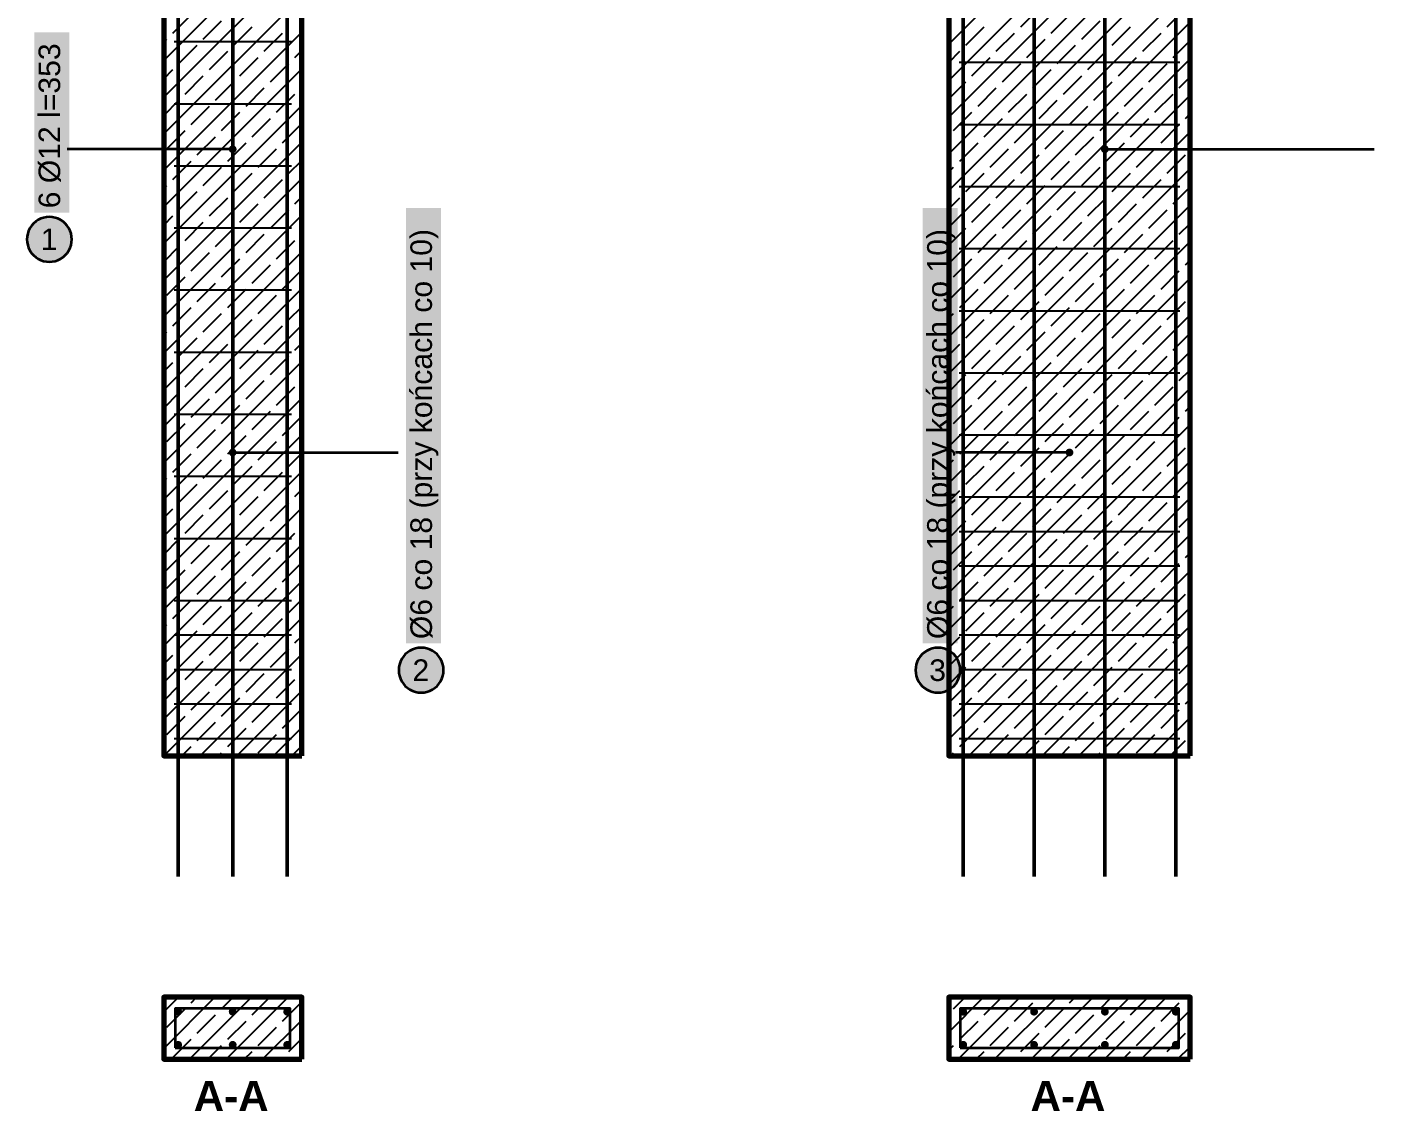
# Model space of a CAD drawing. Header units: metres. Extents: x -0.4 to 15.9, y -1 to 3.9.
# Drawn here: x -0.396 to 3.508, y -1.03 to 2.112 of the extents above; entities that cross this region are included whole.
import ezdxf

# ---------------------------------------------------------------- set-up
doc = ezdxf.new("R2010")
doc.units = ezdxf.units.M
for name, color, linetype, lineweight in [('A-KRESKOWANIE', 8, 'Continuous', 18), ('A-MASKA', 7, 'Continuous', 18), ('A-OPISY', 2, 'Continuous', 25), ('K-KONSTR', 7, 'Continuous', 50), ('K-ZBROJENIE', 1, 'Continuous', 100), ('K-ZBROJENIE-OPIS', 2, 'Continuous', 25)]:
    doc.layers.add(name, color=color, linetype=linetype, lineweight=lineweight)
doc.styles.add('PL_ARIAL', font='arial.ttf')
doc.styles.add('PL_ARIAL_B', font='arialbd.ttf')

msp = doc.modelspace()

# ---------------------------------------------------------------- hatches: boundary and pattern name
at = {"layer": 'A-MASKA', "true_color": 0xffffff}
for points in [[(-0.2737, 1.5742), (-0.2737, 2.0968), (-0.375, 2.0968), (-0.375, 1.5742)], [(0.8038, 0.3255), (0.8038, 1.5875), (0.7025, 1.5875), (0.7025, 0.3255)], [(2.3013, 0.3255), (2.3013, 1.5875), (2.2, 1.5875), (2.2, 0.3255)]]:
    msp.add_hatch(color=7, dxfattribs=at).paths.add_polyline_path(points)
at = {"layer": 'K-ZBROJENIE', "true_color": 0x000000}
for points in [[(0.0532, -0.742), (0.0532, -0.7431), (0.053, -0.7442), (0.0528, -0.7453), (0.0524, -0.7463), (0.0519, -0.7473), (0.0514, -0.7483), (0.0507, -0.7491), (0.05, -0.75), (0.0491, -0.7507), (0.0483, -0.7514), (0.0473, -0.7519), (0.0463, -0.7524), (0.0453, -0.7528), (0.0442, -0.753), (0.0431, -0.7532), (0.042, -0.7532), (0.0409, -0.7532), (0.0398, -0.753), (0.0387, -0.7528), (0.0377, -0.7524), (0.0367, -0.7519), (0.0357, -0.7514), (0.0349, -0.7507), (0.034, -0.75), (0.0333, -0.7491), (0.0326, -0.7483), (0.0321, -0.7473), (0.0316, -0.7463), (0.0312, -0.7453), (0.031, -0.7442), (0.0308, -0.7431), (0.0307, -0.742), (0.0308, -0.7409), (0.031, -0.7398), (0.0312, -0.7387), (0.0316, -0.7377), (0.0321, -0.7367), (0.0326, -0.7357), (0.0333, -0.7349), (0.034, -0.734), (0.0349, -0.7333), (0.0357, -0.7326), (0.0367, -0.7321), (0.0377, -0.7316), (0.0387, -0.7312), (0.0398, -0.731), (0.0409, -0.7308), (0.042, -0.7308), (0.0431, -0.7308), (0.0442, -0.731), (0.0453, -0.7312), (0.0463, -0.7316), (0.0473, -0.7321), (0.0483, -0.7326), (0.0491, -0.7333), (0.05, -0.734), (0.0507, -0.7349), (0.0514, -0.7357), (0.0519, -0.7367), (0.0524, -0.7377), (0.0528, -0.7387), (0.053, -0.7398), (0.0532, -0.7409)], [(0.2113, -0.742), (0.2112, -0.7431), (0.211, -0.7442), (0.2108, -0.7453), (0.2104, -0.7463), (0.2099, -0.7473), (0.2094, -0.7483), (0.2087, -0.7491), (0.208, -0.75), (0.2071, -0.7507), (0.2063, -0.7514), (0.2053, -0.7519), (0.2043, -0.7524), (0.2033, -0.7528), (0.2022, -0.753), (0.2011, -0.7532), (0.2, -0.7532), (0.1989, -0.7532), (0.1978, -0.753), (0.1967, -0.7528), (0.1957, -0.7524), (0.1947, -0.7519), (0.1937, -0.7514), (0.1929, -0.7507), (0.192, -0.75), (0.1913, -0.7491), (0.1906, -0.7483), (0.1901, -0.7473), (0.1896, -0.7463), (0.1892, -0.7453), (0.189, -0.7442), (0.1888, -0.7431), (0.1888, -0.742), (0.1888, -0.7409), (0.189, -0.7398), (0.1892, -0.7387), (0.1896, -0.7377), (0.1901, -0.7367), (0.1906, -0.7357), (0.1913, -0.7349), (0.192, -0.734), (0.1929, -0.7333), (0.1937, -0.7326), (0.1947, -0.7321), (0.1957, -0.7316), (0.1967, -0.7312), (0.1978, -0.731), (0.1989, -0.7308), (0.2, -0.7308), (0.2011, -0.7308), (0.2022, -0.731), (0.2033, -0.7312), (0.2043, -0.7316), (0.2053, -0.7321), (0.2063, -0.7326), (0.2071, -0.7333), (0.208, -0.734), (0.2087, -0.7349), (0.2094, -0.7357), (0.2099, -0.7367), (0.2104, -0.7377), (0.2108, -0.7387), (0.211, -0.7398), (0.2112, -0.7409)], [(0.3692, -0.742), (0.3692, -0.7431), (0.369, -0.7442), (0.3688, -0.7453), (0.3684, -0.7463), (0.3679, -0.7473), (0.3674, -0.7483), (0.3667, -0.7491), (0.366, -0.75), (0.3651, -0.7507), (0.3643, -0.7514), (0.3633, -0.7519), (0.3623, -0.7524), (0.3613, -0.7528), (0.3602, -0.753), (0.3591, -0.7532), (0.358, -0.7532), (0.3569, -0.7532), (0.3558, -0.753), (0.3547, -0.7528), (0.3537, -0.7524), (0.3527, -0.7519), (0.3517, -0.7514), (0.3509, -0.7507), (0.35, -0.75), (0.3493, -0.7491), (0.3486, -0.7483), (0.3481, -0.7473), (0.3476, -0.7463), (0.3472, -0.7453), (0.347, -0.7442), (0.3468, -0.7431), (0.3468, -0.742), (0.3468, -0.7409), (0.347, -0.7398), (0.3472, -0.7387), (0.3476, -0.7377), (0.3481, -0.7367), (0.3486, -0.7357), (0.3493, -0.7349), (0.35, -0.734), (0.3509, -0.7333), (0.3517, -0.7326), (0.3527, -0.7321), (0.3537, -0.7316), (0.3547, -0.7312), (0.3558, -0.731), (0.3569, -0.7308), (0.358, -0.7308), (0.3591, -0.7308), (0.3602, -0.731), (0.3613, -0.7312), (0.3623, -0.7316), (0.3633, -0.7321), (0.3643, -0.7326), (0.3651, -0.7333), (0.366, -0.734), (0.3667, -0.7349), (0.3674, -0.7357), (0.3679, -0.7367), (0.3684, -0.7377), (0.3688, -0.7387), (0.369, -0.7398), (0.3692, -0.7409)], [(2.3282, -0.742), (2.3282, -0.7431), (2.328, -0.7442), (2.3278, -0.7453), (2.3274, -0.7463), (2.3269, -0.7473), (2.3264, -0.7483), (2.3257, -0.7491), (2.325, -0.75), (2.3241, -0.7507), (2.3233, -0.7514), (2.3223, -0.7519), (2.3213, -0.7524), (2.3203, -0.7528), (2.3192, -0.753), (2.3181, -0.7532), (2.317, -0.7532), (2.3159, -0.7532), (2.3148, -0.753), (2.3137, -0.7528), (2.3127, -0.7524), (2.3117, -0.7519), (2.3107, -0.7514), (2.3099, -0.7507), (2.309, -0.75), (2.3083, -0.7491), (2.3076, -0.7483), (2.3071, -0.7473), (2.3066, -0.7463), (2.3062, -0.7453), (2.306, -0.7442), (2.3058, -0.7431), (2.3057, -0.742), (2.3058, -0.7409), (2.306, -0.7398), (2.3062, -0.7387), (2.3066, -0.7377), (2.3071, -0.7367), (2.3076, -0.7357), (2.3083, -0.7349), (2.309, -0.734), (2.3099, -0.7333), (2.3107, -0.7326), (2.3117, -0.7321), (2.3127, -0.7316), (2.3137, -0.7312), (2.3148, -0.731), (2.3159, -0.7308), (2.317, -0.7308), (2.3181, -0.7308), (2.3192, -0.731), (2.3203, -0.7312), (2.3213, -0.7316), (2.3223, -0.7321), (2.3233, -0.7326), (2.3241, -0.7333), (2.325, -0.734), (2.3257, -0.7349), (2.3264, -0.7357), (2.3269, -0.7367), (2.3274, -0.7377), (2.3278, -0.7387), (2.328, -0.7398), (2.3282, -0.7409)], [(2.5336, -0.742), (2.5335, -0.7431), (2.5334, -0.7442), (2.5331, -0.7453), (2.5327, -0.7463), (2.5323, -0.7473), (2.5317, -0.7483), (2.531, -0.7491), (2.5303, -0.75), (2.5295, -0.7507), (2.5286, -0.7514), (2.5276, -0.7519), (2.5266, -0.7524), (2.5256, -0.7528), (2.5245, -0.753), (2.5234, -0.7532), (2.5223, -0.7532), (2.5212, -0.7532), (2.5201, -0.753), (2.5191, -0.7528), (2.518, -0.7524), (2.517, -0.7519), (2.5161, -0.7514), (2.5152, -0.7507), (2.5144, -0.75), (2.5136, -0.7491), (2.513, -0.7483), (2.5124, -0.7473), (2.5119, -0.7463), (2.5116, -0.7453), (2.5113, -0.7442), (2.5111, -0.7431), (2.5111, -0.742), (2.5111, -0.7409), (2.5113, -0.7398), (2.5116, -0.7387), (2.5119, -0.7377), (2.5124, -0.7367), (2.513, -0.7357), (2.5136, -0.7349), (2.5144, -0.734), (2.5152, -0.7333), (2.5161, -0.7326), (2.517, -0.7321), (2.518, -0.7316), (2.5191, -0.7312), (2.5201, -0.731), (2.5212, -0.7308), (2.5223, -0.7308), (2.5234, -0.7308), (2.5245, -0.731), (2.5256, -0.7312), (2.5266, -0.7316), (2.5276, -0.7321), (2.5286, -0.7326), (2.5295, -0.7333), (2.5303, -0.734), (2.531, -0.7349), (2.5317, -0.7357), (2.5323, -0.7367), (2.5327, -0.7377), (2.5331, -0.7387), (2.5334, -0.7398), (2.5335, -0.7409)], [(2.7389, -0.742), (2.7389, -0.7431), (2.7387, -0.7442), (2.7384, -0.7453), (2.7381, -0.7463), (2.7376, -0.7473), (2.737, -0.7483), (2.7364, -0.7491), (2.7356, -0.75), (2.7348, -0.7507), (2.7339, -0.7514), (2.733, -0.7519), (2.732, -0.7524), (2.7309, -0.7528), (2.7299, -0.753), (2.7288, -0.7532), (2.7277, -0.7532), (2.7266, -0.7532), (2.7255, -0.753), (2.7244, -0.7528), (2.7234, -0.7524), (2.7224, -0.7519), (2.7214, -0.7514), (2.7205, -0.7507), (2.7197, -0.75), (2.719, -0.7491), (2.7183, -0.7483), (2.7177, -0.7473), (2.7173, -0.7463), (2.7169, -0.7453), (2.7166, -0.7442), (2.7165, -0.7431), (2.7164, -0.742), (2.7165, -0.7409), (2.7166, -0.7398), (2.7169, -0.7387), (2.7173, -0.7377), (2.7177, -0.7367), (2.7183, -0.7357), (2.719, -0.7349), (2.7197, -0.734), (2.7205, -0.7333), (2.7214, -0.7326), (2.7224, -0.7321), (2.7234, -0.7316), (2.7244, -0.7312), (2.7255, -0.731), (2.7266, -0.7308), (2.7277, -0.7308), (2.7288, -0.7308), (2.7299, -0.731), (2.7309, -0.7312), (2.732, -0.7316), (2.733, -0.7321), (2.7339, -0.7326), (2.7348, -0.7333), (2.7356, -0.734), (2.7364, -0.7349), (2.737, -0.7357), (2.7376, -0.7367), (2.7381, -0.7377), (2.7384, -0.7387), (2.7387, -0.7398), (2.7389, -0.7409)], [(2.9442, -0.742), (2.9442, -0.7431), (2.944, -0.7442), (2.9438, -0.7453), (2.9434, -0.7463), (2.9429, -0.7473), (2.9424, -0.7483), (2.9417, -0.7491), (2.941, -0.75), (2.9401, -0.7507), (2.9393, -0.7514), (2.9383, -0.7519), (2.9373, -0.7524), (2.9363, -0.7528), (2.9352, -0.753), (2.9341, -0.7532), (2.933, -0.7532), (2.9319, -0.7532), (2.9308, -0.753), (2.9297, -0.7528), (2.9287, -0.7524), (2.9277, -0.7519), (2.9267, -0.7514), (2.9259, -0.7507), (2.925, -0.75), (2.9243, -0.7491), (2.9236, -0.7483), (2.9231, -0.7473), (2.9226, -0.7463), (2.9222, -0.7453), (2.922, -0.7442), (2.9218, -0.7431), (2.9217, -0.742), (2.9218, -0.7409), (2.922, -0.7398), (2.9222, -0.7387), (2.9226, -0.7377), (2.9231, -0.7367), (2.9236, -0.7357), (2.9243, -0.7349), (2.925, -0.734), (2.9259, -0.7333), (2.9267, -0.7326), (2.9277, -0.7321), (2.9287, -0.7316), (2.9297, -0.7312), (2.9308, -0.731), (2.9319, -0.7308), (2.933, -0.7308), (2.9341, -0.7308), (2.9352, -0.731), (2.9363, -0.7312), (2.9373, -0.7316), (2.9383, -0.7321), (2.9393, -0.7326), (2.9401, -0.7333), (2.941, -0.734), (2.9417, -0.7349), (2.9424, -0.7357), (2.9429, -0.7367), (2.9434, -0.7377), (2.9438, -0.7387), (2.944, -0.7398), (2.9442, -0.7409)], [(0.0532, -0.838), (0.0532, -0.8391), (0.053, -0.8402), (0.0528, -0.8413), (0.0524, -0.8423), (0.0519, -0.8433), (0.0514, -0.8443), (0.0507, -0.8451), (0.05, -0.846), (0.0491, -0.8467), (0.0483, -0.8474), (0.0473, -0.8479), (0.0463, -0.8484), (0.0453, -0.8488), (0.0442, -0.849), (0.0431, -0.8492), (0.042, -0.8492), (0.0409, -0.8492), (0.0398, -0.849), (0.0387, -0.8488), (0.0377, -0.8484), (0.0367, -0.8479), (0.0357, -0.8474), (0.0349, -0.8467), (0.034, -0.846), (0.0333, -0.8451), (0.0326, -0.8443), (0.0321, -0.8433), (0.0316, -0.8423), (0.0312, -0.8413), (0.031, -0.8402), (0.0308, -0.8391), (0.0307, -0.838), (0.0308, -0.8369), (0.031, -0.8358), (0.0312, -0.8347), (0.0316, -0.8337), (0.0321, -0.8327), (0.0326, -0.8317), (0.0333, -0.8309), (0.034, -0.83), (0.0349, -0.8293), (0.0357, -0.8286), (0.0367, -0.8281), (0.0377, -0.8276), (0.0387, -0.8272), (0.0398, -0.827), (0.0409, -0.8268), (0.042, -0.8267), (0.0431, -0.8268), (0.0442, -0.827), (0.0453, -0.8272), (0.0463, -0.8276), (0.0473, -0.8281), (0.0483, -0.8286), (0.0491, -0.8293), (0.05, -0.83), (0.0507, -0.8309), (0.0514, -0.8317), (0.0519, -0.8327), (0.0524, -0.8337), (0.0528, -0.8347), (0.053, -0.8358), (0.0532, -0.8369)], [(0.2113, -0.838), (0.2112, -0.8391), (0.211, -0.8402), (0.2108, -0.8413), (0.2104, -0.8423), (0.2099, -0.8433), (0.2094, -0.8443), (0.2087, -0.8451), (0.208, -0.846), (0.2071, -0.8467), (0.2063, -0.8474), (0.2053, -0.8479), (0.2043, -0.8484), (0.2033, -0.8488), (0.2022, -0.849), (0.2011, -0.8492), (0.2, -0.8492), (0.1989, -0.8492), (0.1978, -0.849), (0.1967, -0.8488), (0.1957, -0.8484), (0.1947, -0.8479), (0.1937, -0.8474), (0.1929, -0.8467), (0.192, -0.846), (0.1913, -0.8451), (0.1906, -0.8443), (0.1901, -0.8433), (0.1896, -0.8423), (0.1892, -0.8413), (0.189, -0.8402), (0.1888, -0.8391), (0.1888, -0.838), (0.1888, -0.8369), (0.189, -0.8358), (0.1892, -0.8347), (0.1896, -0.8337), (0.1901, -0.8327), (0.1906, -0.8317), (0.1913, -0.8309), (0.192, -0.83), (0.1929, -0.8293), (0.1937, -0.8286), (0.1947, -0.8281), (0.1957, -0.8276), (0.1967, -0.8272), (0.1978, -0.827), (0.1989, -0.8268), (0.2, -0.8267), (0.2011, -0.8268), (0.2022, -0.827), (0.2033, -0.8272), (0.2043, -0.8276), (0.2053, -0.8281), (0.2063, -0.8286), (0.2071, -0.8293), (0.208, -0.83), (0.2087, -0.8309), (0.2094, -0.8317), (0.2099, -0.8327), (0.2104, -0.8337), (0.2108, -0.8347), (0.211, -0.8358), (0.2112, -0.8369)], [(0.3692, -0.838), (0.3692, -0.8391), (0.369, -0.8402), (0.3688, -0.8413), (0.3684, -0.8423), (0.3679, -0.8433), (0.3674, -0.8443), (0.3667, -0.8451), (0.366, -0.846), (0.3651, -0.8467), (0.3643, -0.8474), (0.3633, -0.8479), (0.3623, -0.8484), (0.3613, -0.8488), (0.3602, -0.849), (0.3591, -0.8492), (0.358, -0.8492), (0.3569, -0.8492), (0.3558, -0.849), (0.3547, -0.8488), (0.3537, -0.8484), (0.3527, -0.8479), (0.3517, -0.8474), (0.3509, -0.8467), (0.35, -0.846), (0.3493, -0.8451), (0.3486, -0.8443), (0.3481, -0.8433), (0.3476, -0.8423), (0.3472, -0.8413), (0.347, -0.8402), (0.3468, -0.8391), (0.3468, -0.838), (0.3468, -0.8369), (0.347, -0.8358), (0.3472, -0.8347), (0.3476, -0.8337), (0.3481, -0.8327), (0.3486, -0.8317), (0.3493, -0.8309), (0.35, -0.83), (0.3509, -0.8293), (0.3517, -0.8286), (0.3527, -0.8281), (0.3537, -0.8276), (0.3547, -0.8272), (0.3558, -0.827), (0.3569, -0.8268), (0.358, -0.8267), (0.3591, -0.8268), (0.3602, -0.827), (0.3613, -0.8272), (0.3623, -0.8276), (0.3633, -0.8281), (0.3643, -0.8286), (0.3651, -0.8293), (0.366, -0.83), (0.3667, -0.8309), (0.3674, -0.8317), (0.3679, -0.8327), (0.3684, -0.8337), (0.3688, -0.8347), (0.369, -0.8358), (0.3692, -0.8369)], [(2.3282, -0.838), (2.3282, -0.8391), (2.328, -0.8402), (2.3278, -0.8413), (2.3274, -0.8423), (2.3269, -0.8433), (2.3264, -0.8443), (2.3257, -0.8451), (2.325, -0.846), (2.3241, -0.8467), (2.3233, -0.8474), (2.3223, -0.8479), (2.3213, -0.8484), (2.3203, -0.8488), (2.3192, -0.849), (2.3181, -0.8492), (2.317, -0.8492), (2.3159, -0.8492), (2.3148, -0.849), (2.3137, -0.8488), (2.3127, -0.8484), (2.3117, -0.8479), (2.3107, -0.8474), (2.3099, -0.8467), (2.309, -0.846), (2.3083, -0.8451), (2.3076, -0.8443), (2.3071, -0.8433), (2.3066, -0.8423), (2.3062, -0.8413), (2.306, -0.8402), (2.3058, -0.8391), (2.3057, -0.838), (2.3058, -0.8369), (2.306, -0.8358), (2.3062, -0.8347), (2.3066, -0.8337), (2.3071, -0.8327), (2.3076, -0.8317), (2.3083, -0.8309), (2.309, -0.83), (2.3099, -0.8293), (2.3107, -0.8286), (2.3117, -0.8281), (2.3127, -0.8276), (2.3137, -0.8272), (2.3148, -0.827), (2.3159, -0.8268), (2.317, -0.8267), (2.3181, -0.8268), (2.3192, -0.827), (2.3203, -0.8272), (2.3213, -0.8276), (2.3223, -0.8281), (2.3233, -0.8286), (2.3241, -0.8293), (2.325, -0.83), (2.3257, -0.8309), (2.3264, -0.8317), (2.3269, -0.8327), (2.3274, -0.8337), (2.3278, -0.8347), (2.328, -0.8358), (2.3282, -0.8369)], [(2.5336, -0.838), (2.5335, -0.8391), (2.5334, -0.8402), (2.5331, -0.8413), (2.5327, -0.8423), (2.5323, -0.8433), (2.5317, -0.8443), (2.531, -0.8451), (2.5303, -0.846), (2.5295, -0.8467), (2.5286, -0.8474), (2.5276, -0.8479), (2.5266, -0.8484), (2.5256, -0.8488), (2.5245, -0.849), (2.5234, -0.8492), (2.5223, -0.8492), (2.5212, -0.8492), (2.5201, -0.849), (2.5191, -0.8488), (2.518, -0.8484), (2.517, -0.8479), (2.5161, -0.8474), (2.5152, -0.8467), (2.5144, -0.846), (2.5136, -0.8451), (2.513, -0.8443), (2.5124, -0.8433), (2.5119, -0.8423), (2.5116, -0.8413), (2.5113, -0.8402), (2.5111, -0.8391), (2.5111, -0.838), (2.5111, -0.8369), (2.5113, -0.8358), (2.5116, -0.8347), (2.5119, -0.8337), (2.5124, -0.8327), (2.513, -0.8317), (2.5136, -0.8309), (2.5144, -0.83), (2.5152, -0.8293), (2.5161, -0.8286), (2.517, -0.8281), (2.518, -0.8276), (2.5191, -0.8272), (2.5201, -0.827), (2.5212, -0.8268), (2.5223, -0.8267), (2.5234, -0.8268), (2.5245, -0.827), (2.5256, -0.8272), (2.5266, -0.8276), (2.5276, -0.8281), (2.5286, -0.8286), (2.5295, -0.8293), (2.5303, -0.83), (2.531, -0.8309), (2.5317, -0.8317), (2.5323, -0.8327), (2.5327, -0.8337), (2.5331, -0.8347), (2.5334, -0.8358), (2.5335, -0.8369)], [(2.7389, -0.838), (2.7389, -0.8391), (2.7387, -0.8402), (2.7384, -0.8413), (2.7381, -0.8423), (2.7376, -0.8433), (2.737, -0.8443), (2.7364, -0.8451), (2.7356, -0.846), (2.7348, -0.8467), (2.7339, -0.8474), (2.733, -0.8479), (2.732, -0.8484), (2.7309, -0.8488), (2.7299, -0.849), (2.7288, -0.8492), (2.7277, -0.8492), (2.7266, -0.8492), (2.7255, -0.849), (2.7244, -0.8488), (2.7234, -0.8484), (2.7224, -0.8479), (2.7214, -0.8474), (2.7205, -0.8467), (2.7197, -0.846), (2.719, -0.8451), (2.7183, -0.8443), (2.7177, -0.8433), (2.7173, -0.8423), (2.7169, -0.8413), (2.7166, -0.8402), (2.7165, -0.8391), (2.7164, -0.838), (2.7165, -0.8369), (2.7166, -0.8358), (2.7169, -0.8347), (2.7173, -0.8337), (2.7177, -0.8327), (2.7183, -0.8317), (2.719, -0.8309), (2.7197, -0.83), (2.7205, -0.8293), (2.7214, -0.8286), (2.7224, -0.8281), (2.7234, -0.8276), (2.7244, -0.8272), (2.7255, -0.827), (2.7266, -0.8268), (2.7277, -0.8267), (2.7288, -0.8268), (2.7299, -0.827), (2.7309, -0.8272), (2.732, -0.8276), (2.733, -0.8281), (2.7339, -0.8286), (2.7348, -0.8293), (2.7356, -0.83), (2.7364, -0.8309), (2.737, -0.8317), (2.7376, -0.8327), (2.7381, -0.8337), (2.7384, -0.8347), (2.7387, -0.8358), (2.7389, -0.8369)], [(2.9442, -0.838), (2.9442, -0.8391), (2.944, -0.8402), (2.9438, -0.8413), (2.9434, -0.8423), (2.9429, -0.8433), (2.9424, -0.8443), (2.9417, -0.8451), (2.941, -0.846), (2.9401, -0.8467), (2.9393, -0.8474), (2.9383, -0.8479), (2.9373, -0.8484), (2.9363, -0.8488), (2.9352, -0.849), (2.9341, -0.8492), (2.933, -0.8492), (2.9319, -0.8492), (2.9308, -0.849), (2.9297, -0.8488), (2.9287, -0.8484), (2.9277, -0.8479), (2.9267, -0.8474), (2.9259, -0.8467), (2.925, -0.846), (2.9243, -0.8451), (2.9236, -0.8443), (2.9231, -0.8433), (2.9226, -0.8423), (2.9222, -0.8413), (2.922, -0.8402), (2.9218, -0.8391), (2.9217, -0.838), (2.9218, -0.8369), (2.922, -0.8358), (2.9222, -0.8347), (2.9226, -0.8337), (2.9231, -0.8327), (2.9236, -0.8317), (2.9243, -0.8309), (2.925, -0.83), (2.9259, -0.8293), (2.9267, -0.8286), (2.9277, -0.8281), (2.9287, -0.8276), (2.9297, -0.8272), (2.9308, -0.827), (2.9319, -0.8268), (2.933, -0.8267), (2.9341, -0.8268), (2.9352, -0.827), (2.9363, -0.8272), (2.9373, -0.8276), (2.9383, -0.8281), (2.9393, -0.8286), (2.9401, -0.8293), (2.941, -0.83), (2.9417, -0.8309), (2.9424, -0.8317), (2.9429, -0.8327), (2.9434, -0.8337), (2.9438, -0.8347), (2.944, -0.8358), (2.9442, -0.8369)]]:
    msp.add_hatch(color=7, dxfattribs=at).paths.add_polyline_path(points)
at = {"layer": 'K-ZBROJENIE-OPIS', "true_color": 0x000000}
for points in [[(0.2113, 1.758), (0.2109, 1.7609), (0.2097, 1.7636), (0.208, 1.766), (0.2056, 1.7677), (0.2029, 1.7689), (0.2, 1.7692), (0.1971, 1.7689), (0.1944, 1.7677), (0.192, 1.766), (0.1903, 1.7636), (0.1891, 1.7609), (0.1888, 1.758), (0.1891, 1.7551), (0.1903, 1.7524), (0.192, 1.75), (0.1944, 1.7483), (0.1971, 1.7471), (0.2, 1.7468), (0.2029, 1.7471), (0.2056, 1.7483), (0.208, 1.75), (0.2097, 1.7524), (0.2109, 1.7551)], [(2.7389, 1.758), (2.7385, 1.7609), (2.7374, 1.7636), (2.7356, 1.766), (2.7333, 1.7677), (2.7306, 1.7689), (2.7277, 1.7692), (2.7248, 1.7689), (2.722, 1.7677), (2.7197, 1.766), (2.7179, 1.7636), (2.7168, 1.7609), (2.7164, 1.758), (2.7168, 1.7551), (2.7179, 1.7524), (2.7197, 1.75), (2.722, 1.7483), (2.7248, 1.7471), (2.7277, 1.7468), (2.7306, 1.7471), (2.7333, 1.7483), (2.7356, 1.75), (2.7374, 1.7524), (2.7385, 1.7551)], [(0.2113, 0.879), (0.2109, 0.8819), (0.2097, 0.8846), (0.208, 0.887), (0.2056, 0.8887), (0.2029, 0.8899), (0.2, 0.8902), (0.1971, 0.8899), (0.1944, 0.8887), (0.192, 0.887), (0.1903, 0.8846), (0.1891, 0.8819), (0.1888, 0.879), (0.1891, 0.8761), (0.1903, 0.8734), (0.192, 0.871), (0.1944, 0.8693), (0.1971, 0.8681), (0.2, 0.8678), (0.2029, 0.8681), (0.2056, 0.8693), (0.208, 0.871), (0.2097, 0.8734), (0.2109, 0.8761)], [(2.6362, 0.879), (2.6359, 0.8819), (2.6347, 0.8846), (2.633, 0.887), (2.6306, 0.8887), (2.6279, 0.8899), (2.625, 0.8902), (2.6221, 0.8899), (2.6194, 0.8887), (2.617, 0.887), (2.6153, 0.8846), (2.6141, 0.8819), (2.6138, 0.879), (2.6141, 0.8761), (2.6153, 0.8734), (2.617, 0.871), (2.6194, 0.8693), (2.6221, 0.8681), (2.625, 0.8678), (2.6279, 0.8681), (2.6306, 0.8693), (2.633, 0.871), (2.6347, 0.8734), (2.6359, 0.8761)]]:
    msp.add_hatch(color=7, dxfattribs=at).paths.add_polyline_path(points)
at = {"layer": 'K-ZBROJENIE-OPIS', "true_color": 0xffffff}
for points in [[(-0.2662, 1.4967), (-0.2668, 1.5052), (-0.2685, 1.5136), (-0.2712, 1.5216), (-0.275, 1.5292), (-0.2797, 1.5363), (-0.2853, 1.5427), (-0.2917, 1.5483), (-0.2988, 1.553), (-0.3064, 1.5568), (-0.3144, 1.5595), (-0.3228, 1.5612), (-0.3312, 1.5617), (-0.3397, 1.5612), (-0.3481, 1.5595), (-0.3561, 1.5568), (-0.3638, 1.553), (-0.3708, 1.5483), (-0.3772, 1.5427), (-0.3828, 1.5363), (-0.3875, 1.5292), (-0.3913, 1.5216), (-0.394, 1.5136), (-0.3957, 1.5052), (-0.3962, 1.4967), (-0.3957, 1.4883), (-0.394, 1.4799), (-0.3913, 1.4719), (-0.3875, 1.4642), (-0.3828, 1.4572), (-0.3772, 1.4508), (-0.3708, 1.4452), (-0.3638, 1.4405), (-0.3561, 1.4367), (-0.3481, 1.434), (-0.3397, 1.4323), (-0.3312, 1.4317), (-0.3228, 1.4323), (-0.3144, 1.434), (-0.3064, 1.4367), (-0.2988, 1.4405), (-0.2917, 1.4452), (-0.2853, 1.4508), (-0.2797, 1.4572), (-0.275, 1.4642), (-0.2712, 1.4719), (-0.2685, 1.4799), (-0.2668, 1.4883)], [(0.8113, 0.248), (0.8107, 0.2565), (0.809, 0.2648), (0.8063, 0.2729), (0.8025, 0.2805), (0.7978, 0.2875), (0.7922, 0.2939), (0.7858, 0.2995), (0.7788, 0.3043), (0.7711, 0.308), (0.7631, 0.3108), (0.7547, 0.3124), (0.7463, 0.313), (0.7378, 0.3124), (0.7294, 0.3108), (0.7214, 0.308), (0.7138, 0.3043), (0.7067, 0.2995), (0.7003, 0.2939), (0.6947, 0.2875), (0.69, 0.2805), (0.6862, 0.2729), (0.6835, 0.2648), (0.6818, 0.2565), (0.6813, 0.248), (0.6818, 0.2395), (0.6835, 0.2312), (0.6862, 0.2231), (0.69, 0.2155), (0.6947, 0.2084), (0.7003, 0.202), (0.7067, 0.1964), (0.7138, 0.1917), (0.7214, 0.1879), (0.7294, 0.1852), (0.7378, 0.1835), (0.7463, 0.183), (0.7547, 0.1835), (0.7631, 0.1852), (0.7711, 0.1879), (0.7788, 0.1917), (0.7858, 0.1964), (0.7922, 0.202), (0.7978, 0.2084), (0.8025, 0.2155), (0.8063, 0.2231), (0.809, 0.2312), (0.8107, 0.2395)], [(2.3087, 0.248), (2.3082, 0.2565), (2.3065, 0.2648), (2.3038, 0.2729), (2.3, 0.2805), (2.2953, 0.2875), (2.2897, 0.2939), (2.2833, 0.2995), (2.2762, 0.3043), (2.2686, 0.308), (2.2606, 0.3108), (2.2522, 0.3124), (2.2437, 0.313), (2.2353, 0.3124), (2.2269, 0.3108), (2.2189, 0.308), (2.2112, 0.3043), (2.2042, 0.2995), (2.1978, 0.2939), (2.1922, 0.2875), (2.1875, 0.2805), (2.1837, 0.2729), (2.181, 0.2648), (2.1793, 0.2565), (2.1787, 0.248), (2.1793, 0.2395), (2.181, 0.2312), (2.1837, 0.2231), (2.1875, 0.2155), (2.1922, 0.2084), (2.1978, 0.202), (2.2042, 0.1964), (2.2112, 0.1917), (2.2189, 0.1879), (2.2269, 0.1852), (2.2353, 0.1835), (2.2437, 0.183), (2.2522, 0.1835), (2.2606, 0.1852), (2.2686, 0.1879), (2.2762, 0.1917), (2.2833, 0.1964), (2.2897, 0.202), (2.2953, 0.2084), (2.3, 0.2155), (2.3038, 0.2231), (2.3065, 0.2312), (2.3082, 0.2395)]]:
    msp.add_hatch(color=7, dxfattribs=at).paths.add_polyline_path(points)

# ---------------------------------------------------------------- linework, layer by layer
at = {"layer": 'A-KRESKOWANIE', "lineweight": 25, "ltscale": 0.025}
for points in [[(2.275, 2.0629), (2.975, 2.7629)], [(2.275, 1.9568), (2.975, 2.6568)], [(2.275, 1.8507), (2.975, 2.5507)], [(2.275, 1.7447), (2.975, 2.4447)], [(0, 2.0153), (0.4, 2.4153)], [(0, 1.9092), (0.4, 2.3092)], [(2.275, 1.6386), (2.975, 2.3386)], [(2.275, 1.5325), (2.975, 2.2325)], [(0, 1.8031), (0.4, 2.2031)], [(0.0265, 2.0948), (0.0795, 2.1478)], [(2.4837, 2.1125), (2.5367, 2.1655)], [(2.5721, 2.0948), (2.6251, 2.1478)], [(2.908, 2.1125), (2.961, 2.1655)], [(0.1149, 2.0771), (0.1679, 2.1302)], [(0.2033, 2.0594), (0.2563, 2.1125)], [(2.275, 1.4265), (2.975, 2.1265)], [(2.3246, 2.0594), (2.3776, 2.1125)], [(2.6605, 2.0771), (2.7135, 2.1302)], [(2.7489, 2.0594), (2.8019, 2.1125)], [(0, 1.6971), (0.4, 2.0971)], [(0, 2.0683), (0.0088, 2.0771)], [(0.2917, 2.0418), (0.3447, 2.0948)], [(2.413, 2.0418), (2.466, 2.0948)], [(2.5014, 2.0241), (2.5544, 2.0771)], [(2.8373, 2.0418), (2.8903, 2.0948)], [(2.9257, 2.0241), (2.975, 2.0734)], [(0.0442, 2.0064), (0.0972, 2.0594)], [(0.1326, 1.9887), (0.1856, 2.0418)], [(0.3801, 2.0241), (0.4, 2.044)], [(2.275, 2.0098), (2.3069, 2.0418)], [(2.5898, 2.0064), (2.6428, 2.0594)], [(2.6782, 1.9887), (2.7312, 2.0418)], [(0.221, 1.9711), (0.274, 2.0241)], [(0.3094, 1.9534), (0.3624, 2.0064)], [(2.275, 1.3204), (2.975, 2.0204)], [(2.3423, 1.9711), (2.3953, 2.0241)], [(2.4307, 1.9534), (2.4837, 2.0064)], [(2.7666, 1.9711), (2.8196, 2.0241)], [(2.8549, 1.9534), (2.908, 2.0064)], [(0, 1.591), (0.4, 1.991)], [(0, 1.9622), (0.0265, 1.9887)], [(0.0619, 1.918), (0.1149, 1.9711)], [(0.1503, 1.9003), (0.2033, 1.9534)], [(2.275, 1.9038), (2.3246, 1.9534)], [(2.5191, 1.9357), (2.5721, 1.9887)], [(2.6075, 1.918), (2.6605, 1.9711)], [(2.6958, 1.9003), (2.7489, 1.9534)], [(2.9433, 1.9357), (2.975, 1.9674)], [(0.2386, 1.8827), (0.2917, 1.9357)], [(0.327, 1.865), (0.3801, 1.918)], [(0.3977, 1.9357), (0.4, 1.938)], [(2.275, 1.2143), (2.975, 1.9143)], [(2.36, 1.8827), (2.413, 1.9357)], [(2.4484, 1.865), (2.5014, 1.918)], [(2.7842, 1.8827), (2.8373, 1.9357)], [(2.8726, 1.865), (2.9257, 1.918)], [(0, 1.8562), (0.0442, 1.9003)], [(0, 1.4849), (0.4, 1.8849)], [(0.0795, 1.8296), (0.1326, 1.8827)], [(2.5367, 1.8473), (2.5898, 1.9003)], [(2.6251, 1.8296), (2.6782, 1.8827)], [(0.1679, 1.812), (0.221, 1.865)], [(0.2563, 1.7943), (0.3094, 1.8473)], [(2.2893, 1.812), (2.3423, 1.865)], [(2.3776, 1.7943), (2.4307, 1.8473)], [(2.7135, 1.812), (2.7666, 1.865)], [(2.8019, 1.7943), (2.8549, 1.8473)], [(2.961, 1.8473), (2.975, 1.8613)], [(0.0088, 1.7589), (0.0619, 1.812)], [(0.3447, 1.7766), (0.3977, 1.8296)], [(2.275, 1.1083), (2.975, 1.8083)], [(2.466, 1.7766), (2.5191, 1.8296)], [(2.5544, 1.7589), (2.6075, 1.812)], [(2.8903, 1.7766), (2.9433, 1.8296)], [(0, 1.3789), (0.4, 1.7789)], [(0.0972, 1.7413), (0.1503, 1.7943)], [(0.1856, 1.7236), (0.2386, 1.7766)], [(0.274, 1.7059), (0.327, 1.7589)], [(2.3069, 1.7236), (2.36, 1.7766)], [(2.3953, 1.7059), (2.4484, 1.7589)], [(2.6428, 1.7413), (2.6958, 1.7943)], [(2.7312, 1.7236), (2.7842, 1.7766)], [(2.8196, 1.7059), (2.8726, 1.7589)], [(0.0265, 1.6705), (0.0795, 1.7236)], [(0.3624, 1.6882), (0.4, 1.7258)], [(2.4837, 1.6882), (2.5367, 1.7413)], [(2.5721, 1.6705), (2.6251, 1.7236)], [(2.908, 1.6882), (2.961, 1.7413)], [(0.1149, 1.6529), (0.1679, 1.7059)], [(0.2033, 1.6352), (0.2563, 1.6882)], [(2.275, 1.6916), (2.2893, 1.7059)], [(2.275, 1.0022), (2.975, 1.7022)], [(2.3246, 1.6352), (2.3776, 1.6882)], [(2.6605, 1.6529), (2.7135, 1.7059)], [(2.7489, 1.6352), (2.8019, 1.6882)], [(0, 1.2728), (0.4, 1.6728)], [(0, 1.644), (0.0088, 1.6529)], [(0.2917, 1.6175), (0.3447, 1.6705)], [(2.413, 1.6175), (2.466, 1.6705)], [(2.5014, 1.5998), (2.5544, 1.6529)], [(2.8373, 1.6175), (2.8903, 1.6705)], [(2.9257, 1.5998), (2.975, 1.6492)], [(0.0442, 1.5822), (0.0972, 1.6352)], [(0.1326, 1.5645), (0.1856, 1.6175)], [(0.3801, 1.5998), (0.4, 1.6198)], [(2.275, 1.5856), (2.3069, 1.6175)], [(2.5898, 1.5822), (2.6428, 1.6352)], [(2.6782, 1.5645), (2.7312, 1.6175)], [(0, 1.1667), (0.4, 1.5667)], [(0, 1.538), (0.0265, 1.5645)], [(0.221, 1.5468), (0.274, 1.5998)], [(0.3094, 1.5291), (0.3624, 1.5822)], [(2.275, 0.8961), (2.975, 1.5961)], [(2.3423, 1.5468), (2.3953, 1.5998)], [(2.4307, 1.5291), (2.4837, 1.5822)], [(2.5191, 1.5114), (2.5721, 1.5645)], [(2.7666, 1.5468), (2.8196, 1.5998)], [(2.8549, 1.5291), (2.908, 1.5822)], [(0.0619, 1.4938), (0.1149, 1.5468)], [(0.1503, 1.4761), (0.2033, 1.5291)], [(2.275, 1.4795), (2.3246, 1.5291)], [(2.6075, 1.4938), (2.6605, 1.5468)], [(2.6958, 1.4761), (2.7489, 1.5291)], [(2.9433, 1.5114), (2.975, 1.5431)], [(0.2386, 1.4584), (0.2917, 1.5114)], [(0.327, 1.4407), (0.3801, 1.4938)], [(0.3977, 1.5114), (0.4, 1.5137)], [(2.275, 0.7901), (2.975, 1.4901)], [(2.36, 1.4584), (2.413, 1.5114)], [(2.4484, 1.4407), (2.5014, 1.4938)], [(2.7842, 1.4584), (2.8373, 1.5114)], [(2.8726, 1.4407), (2.9257, 1.4938)], [(0, 1.4319), (0.0442, 1.4761)], [(0, 1.0607), (0.4, 1.4607)], [(0.0795, 1.4054), (0.1326, 1.4584)], [(2.5367, 1.4231), (2.5898, 1.4761)], [(2.6251, 1.4054), (2.6782, 1.4584)], [(0.1679, 1.3877), (0.221, 1.4407)], [(0.2563, 1.37), (0.3094, 1.4231)], [(2.2893, 1.3877), (2.3423, 1.4407)], [(2.3776, 1.37), (2.4307, 1.4231)], [(2.7135, 1.3877), (2.7666, 1.4407)], [(2.8019, 1.37), (2.8549, 1.4231)], [(2.961, 1.4231), (2.975, 1.437)], [(0.0088, 1.3347), (0.0619, 1.3877)], [(0.0972, 1.317), (0.1503, 1.37)], [(0.3447, 1.3523), (0.3977, 1.4054)], [(2.275, 0.684), (2.975, 1.384)], [(2.466, 1.3523), (2.5191, 1.4054)], [(2.5544, 1.3347), (2.6075, 1.3877)], [(2.6428, 1.317), (2.6958, 1.37)], [(2.8903, 1.3523), (2.9433, 1.4054)], [(0, 0.9546), (0.4, 1.3546)], [(0.1856, 1.2993), (0.2386, 1.3523)], [(0.274, 1.2816), (0.327, 1.3347)], [(2.3069, 1.2993), (2.36, 1.3523)], [(2.3953, 1.2816), (2.4484, 1.3347)], [(2.7312, 1.2993), (2.7842, 1.3523)], [(2.8196, 1.2816), (2.8726, 1.3347)], [(0.0265, 1.2463), (0.0795, 1.2993)], [(0.3624, 1.264), (0.4, 1.3016)], [(2.4837, 1.264), (2.5367, 1.317)], [(2.5721, 1.2463), (2.6251, 1.2993)], [(2.908, 1.264), (2.961, 1.317)], [(0.1149, 1.2286), (0.1679, 1.2816)], [(0.2033, 1.2109), (0.2563, 1.264)], [(2.275, 1.2674), (2.2893, 1.2816)], [(2.275, 0.5779), (2.975, 1.2779)], [(2.3246, 1.2109), (2.3776, 1.264)], [(2.6605, 1.2286), (2.7135, 1.2816)], [(2.7489, 1.2109), (2.8019, 1.264)], [(0, 0.8485), (0.4, 1.2485)], [(0, 1.2198), (0.0088, 1.2286)], [(0.0442, 1.1579), (0.0972, 1.2109)], [(0.2917, 1.1932), (0.3447, 1.2463)], [(2.413, 1.1932), (2.466, 1.2463)], [(2.5014, 1.1756), (2.5544, 1.2286)], [(2.5898, 1.1579), (2.6428, 1.2109)], [(2.8373, 1.1932), (2.8903, 1.2463)], [(2.9257, 1.1756), (2.975, 1.2249)], [(0.1326, 1.1402), (0.1856, 1.1932)], [(0.221, 1.1225), (0.274, 1.1756)], [(0.3801, 1.1756), (0.4, 1.1955)], [(2.275, 1.1613), (2.3069, 1.1932)], [(2.275, 0.4719), (2.975, 1.1719)], [(2.3423, 1.1225), (2.3953, 1.1756)], [(2.6782, 1.1402), (2.7312, 1.1932)], [(2.7666, 1.1225), (2.8196, 1.1756)], [(0, 0.7425), (0.4, 1.1425)], [(0, 1.1137), (0.0265, 1.1402)], [(0.3094, 1.1049), (0.3624, 1.1579)], [(2.4307, 1.1049), (2.4837, 1.1579)], [(2.5191, 1.0872), (2.5721, 1.1402)], [(2.8549, 1.1049), (2.908, 1.1579)], [(0.0619, 1.0695), (0.1149, 1.1225)], [(0.1503, 1.0518), (0.2033, 1.1049)], [(2.275, 1.0552), (2.3246, 1.1049)], [(2.6075, 1.0695), (2.6605, 1.1225)], [(2.6958, 1.0518), (2.7489, 1.1049)], [(2.9433, 1.0872), (2.975, 1.1188)], [(0.2386, 1.0341), (0.2917, 1.0872)], [(0.327, 1.0165), (0.3801, 1.0695)], [(0.3977, 1.0872), (0.4, 1.0894)], [(2.275, 0.3658), (2.975, 1.0658)], [(2.36, 1.0341), (2.413, 1.0872)], [(2.4484, 1.0165), (2.5014, 1.0695)], [(2.7842, 1.0341), (2.8373, 1.0872)], [(2.8726, 1.0165), (2.9257, 1.0695)], [(0, 1.0076), (0.0442, 1.0518)], [(0, 0.6364), (0.4, 1.0364)], [(0.0795, 0.9811), (0.1326, 1.0341)], [(0.1679, 0.9634), (0.221, 1.0165)], [(2.2893, 0.9634), (2.3423, 1.0165)], [(2.5367, 0.9988), (2.5898, 1.0518)], [(2.6251, 0.9811), (2.6782, 1.0341)], [(2.7135, 0.9634), (2.7666, 1.0165)], [(0.2563, 0.9458), (0.3094, 0.9988)], [(0.3447, 0.9281), (0.3977, 0.9811)], [(2.3776, 0.9458), (2.4307, 0.9988)], [(2.466, 0.9281), (2.5191, 0.9811)], [(2.8019, 0.9458), (2.8549, 0.9988)], [(2.8903, 0.9281), (2.9433, 0.9811)], [(2.961, 0.9988), (2.975, 1.0128)], [(0.0088, 0.9104), (0.0619, 0.9634)], [(0.0972, 0.8927), (0.1503, 0.9458)], [(2.275, 0.2597), (2.975, 0.9597)], [(2.5544, 0.9104), (2.6075, 0.9634)], [(2.6428, 0.8927), (2.6958, 0.9458)], [(0, 0.5303), (0.4, 0.9303)], [(0.1856, 0.875), (0.2386, 0.9281)], [(0.274, 0.8574), (0.327, 0.9104)], [(2.3069, 0.875), (2.36, 0.9281)], [(2.3953, 0.8574), (2.4484, 0.9104)], [(2.7312, 0.875), (2.7842, 0.9281)], [(2.8196, 0.8574), (2.8726, 0.9104)], [(0.0265, 0.822), (0.0795, 0.875)], [(0.3624, 0.8397), (0.4, 0.8773)], [(2.4837, 0.8397), (2.5367, 0.8927)], [(2.5721, 0.822), (2.6251, 0.875)], [(2.908, 0.8397), (2.961, 0.8927)], [(0, 0.4243), (0.4, 0.8243)], [(0.1149, 0.8043), (0.1679, 0.8574)], [(0.2033, 0.7867), (0.2563, 0.8397)], [(0.2917, 0.769), (0.3447, 0.822)], [(2.275, 0.8431), (2.2893, 0.8574)], [(2.275, 0.1537), (2.975, 0.8537)], [(2.3246, 0.7867), (2.3776, 0.8397)], [(2.413, 0.769), (2.466, 0.822)], [(2.6605, 0.8043), (2.7135, 0.8574)], [(2.7489, 0.7867), (2.8019, 0.8397)], [(2.8373, 0.769), (2.8903, 0.822)], [(0, 0.7955), (0.0088, 0.8043)], [(0.0442, 0.7336), (0.0972, 0.7867)], [(2.5014, 0.7513), (2.5544, 0.8043)], [(2.5898, 0.7336), (2.6428, 0.7867)], [(2.9257, 0.7513), (2.975, 0.8006)], [(0.1326, 0.7159), (0.1856, 0.769)], [(0.221, 0.6983), (0.274, 0.7513)], [(0.3801, 0.7513), (0.4, 0.7712)], [(2.275, 0.737), (2.3069, 0.769)], [(2.275, 0.0476), (2.975, 0.7476)], [(2.3423, 0.6983), (2.3953, 0.7513)], [(2.6782, 0.7159), (2.7312, 0.769)], [(2.7666, 0.6983), (2.8196, 0.7513)], [(0, 0.3182), (0.4, 0.7182)], [(0, 0.6894), (0.0265, 0.7159)], [(0.3094, 0.6806), (0.3624, 0.7336)], [(2.4307, 0.6806), (2.4837, 0.7336)], [(2.5191, 0.6629), (2.5721, 0.7159)], [(2.8549, 0.6806), (2.908, 0.7336)], [(0.0619, 0.6452), (0.1149, 0.6983)], [(0.1503, 0.6276), (0.2033, 0.6806)], [(0.3977, 0.6629), (0.4, 0.6652)], [(2.275, 0.631), (2.3246, 0.6806)], [(2.6075, 0.6452), (2.6605, 0.6983)], [(2.6958, 0.6276), (2.7489, 0.6806)], [(2.9433, 0.6629), (2.975, 0.6946)], [(0, 0.5834), (0.0442, 0.6276)], [(0.2386, 0.6099), (0.2917, 0.6629)], [(0.327, 0.5922), (0.3801, 0.6452)], [(2.3335, 0), (2.975, 0.6415)], [(2.36, 0.6099), (2.413, 0.6629)], [(2.4484, 0.5922), (2.5014, 0.6452)], [(2.5367, 0.5745), (2.5898, 0.6276)], [(2.7842, 0.6099), (2.8373, 0.6629)], [(2.8726, 0.5922), (2.9257, 0.6452)], [(0, 0.2121), (0.4, 0.6121)], [(0.0795, 0.5568), (0.1326, 0.6099)], [(0.1679, 0.5392), (0.221, 0.5922)], [(2.2893, 0.5392), (2.3423, 0.5922)], [(2.6251, 0.5568), (2.6782, 0.6099)], [(2.7135, 0.5392), (2.7666, 0.5922)], [(2.961, 0.5745), (2.975, 0.5885)], [(0.2563, 0.5215), (0.3094, 0.5745)], [(0.3447, 0.5038), (0.3977, 0.5568)], [(2.3776, 0.5215), (2.4307, 0.5745)], [(2.466, 0.5038), (2.5191, 0.5568)], [(2.8019, 0.5215), (2.8549, 0.5745)], [(2.8903, 0.5038), (2.9433, 0.5568)], [(0.0088, 0.4861), (0.0619, 0.5392)], [(0.0972, 0.4685), (0.1503, 0.5215)], [(2.4395, 0), (2.975, 0.5355)], [(2.5544, 0.4861), (2.6075, 0.5392)], [(2.6428, 0.4685), (2.6958, 0.5215)], [(0, 0.1061), (0.4, 0.5061)], [(0.1856, 0.4508), (0.2386, 0.5038)], [(0.274, 0.4331), (0.327, 0.4861)], [(2.3069, 0.4508), (2.36, 0.5038)], [(2.3953, 0.4331), (2.4484, 0.4861)], [(2.7312, 0.4508), (2.7842, 0.5038)], [(2.8196, 0.4331), (2.8726, 0.4861)], [(0.0265, 0.3977), (0.0795, 0.4508)], [(0.1149, 0.3801), (0.1679, 0.4331)], [(0.3624, 0.4154), (0.4, 0.453)], [(2.275, 0.4188), (2.2893, 0.4331)], [(2.4837, 0.4154), (2.5367, 0.4685)], [(2.5721, 0.3977), (2.6251, 0.4508)], [(2.6605, 0.3801), (2.7135, 0.4331)], [(2.908, 0.4154), (2.961, 0.4685)], [(0, 0), (0.4, 0.4)], [(0.2033, 0.3624), (0.2563, 0.4154)], [(0.2917, 0.3447), (0.3447, 0.3977)], [(2.3246, 0.3624), (2.3776, 0.4154)], [(2.413, 0.3447), (2.466, 0.3977)], [(2.5456, 0), (2.975, 0.4294)], [(2.7489, 0.3624), (2.8019, 0.4154)], [(2.8373, 0.3447), (2.8903, 0.3977)], [(0, 0.3712), (0.0088, 0.3801)], [(0.0442, 0.3094), (0.0972, 0.3624)], [(2.5014, 0.327), (2.5544, 0.3801)], [(2.5898, 0.3094), (2.6428, 0.3624)], [(2.9257, 0.327), (2.975, 0.3764)], [(0.1326, 0.2917), (0.1856, 0.3447)], [(0.221, 0.274), (0.274, 0.327)], [(0.3801, 0.327), (0.4, 0.347)], [(2.275, 0.3128), (2.3069, 0.3447)], [(2.3423, 0.274), (2.3953, 0.327)], [(2.6517, 0), (2.975, 0.3233)], [(2.6782, 0.2917), (2.7312, 0.3447)], [(2.7666, 0.274), (2.8196, 0.327)], [(0, 0.2652), (0.0265, 0.2917)], [(0.0619, 0.221), (0.1149, 0.274)], [(0.1061, 0), (0.4, 0.2939)], [(0.3094, 0.2563), (0.3624, 0.3094)], [(2.4307, 0.2563), (2.4837, 0.3094)], [(2.5191, 0.2386), (2.5721, 0.2917)], [(2.6075, 0.221), (2.6605, 0.274)], [(2.8549, 0.2563), (2.908, 0.3094)], [(0.1503, 0.2033), (0.2033, 0.2563)], [(0.2386, 0.1856), (0.2917, 0.2386)], [(0.3977, 0.2386), (0.4, 0.2409)], [(2.275, 0.2067), (2.3246, 0.2563)], [(2.36, 0.1856), (2.413, 0.2386)], [(2.6958, 0.2033), (2.7489, 0.2563)], [(2.7842, 0.1856), (2.8373, 0.2386)], [(2.9433, 0.2386), (2.975, 0.2703)], [(0, 0.1591), (0.0442, 0.2033)], [(0.327, 0.1679), (0.3801, 0.221)], [(2.4484, 0.1679), (2.5014, 0.221)], [(2.5367, 0.1503), (2.5898, 0.2033)], [(2.7577, 0), (2.975, 0.2173)], [(2.8726, 0.1679), (2.9257, 0.221)], [(0.0795, 0.1326), (0.1326, 0.1856)], [(0.1679, 0.1149), (0.221, 0.1679)], [(0.2121, 0), (0.4, 0.1879)], [(2.2893, 0.1149), (2.3423, 0.1679)], [(2.6251, 0.1326), (2.6782, 0.1856)], [(2.7135, 0.1149), (2.7666, 0.1679)], [(2.961, 0.1503), (2.975, 0.1643)], [(0.2563, 0.0972), (0.3094, 0.1503)], [(0.3447, 0.0795), (0.3977, 0.1326)], [(2.3776, 0.0972), (2.4307, 0.1503)], [(2.466, 0.0795), (2.5191, 0.1326)], [(2.8019, 0.0972), (2.8549, 0.1503)], [(2.8903, 0.0795), (2.9433, 0.1326)], [(0.0088, 0.0619), (0.0619, 0.1149)], [(0.0972, 0.0442), (0.1503, 0.0972)], [(0.1856, 0.0265), (0.2386, 0.0795)], [(0.3182, 0), (0.4, 0.0818)], [(2.3069, 0.0265), (2.36, 0.0795)], [(2.5544, 0.0619), (2.6075, 0.1149)], [(2.6428, 0.0442), (2.6958, 0.0972)], [(2.7312, 0.0265), (2.7842, 0.0795)], [(2.8638, 0), (2.975, 0.1112)], [(0.274, 0.0088), (0.327, 0.0619)], [(2.3953, 0.0088), (2.4484, 0.0619)], [(2.4926, 0), (2.5367, 0.0442)], [(2.8196, 0.0088), (2.8726, 0.0619)], [(2.9168, 0), (2.961, 0.0442)], [(0.053, 0), (0.0795, 0.0265)], [(0.1591, 0), (0.1679, 0.0088)], [(0.3712, 0), (0.4, 0.0288)], [(2.2804, 0), (2.2893, 0.0088)], [(2.5986, 0), (2.6251, 0.0265)], [(2.7047, 0), (2.7135, 0.0088)], [(2.9698, 0), (2.975, 0.0052)], [(0, -0.8485), (0.1485, -0.7)], [(0, -0.7425), (0.0425, -0.7)], [(0.0746, -0.88), (0.2546, -0.7)], [(0.0795, -0.7159), (0.0955, -0.7)], [(0.1679, -0.7336), (0.2016, -0.7)], [(0.1807, -0.88), (0.3607, -0.7)], [(0.2563, -0.7513), (0.3076, -0.7)], [(2.275, -0.8009), (2.3759, -0.7)], [(2.2893, -0.7336), (2.3229, -0.7)], [(2.302, -0.88), (2.482, -0.7)], [(2.3776, -0.7513), (2.4289, -0.7)], [(2.408, -0.88), (2.588, -0.7)], [(2.5141, -0.88), (2.6941, -0.7)], [(2.6202, -0.88), (2.8002, -0.7)], [(2.6251, -0.7159), (2.6411, -0.7)], [(2.7135, -0.7336), (2.7471, -0.7)], [(2.7262, -0.88), (2.9062, -0.7)], [(2.8019, -0.7513), (2.8532, -0.7)], [(0.0088, -0.7867), (0.0619, -0.7336)], [(0.3447, -0.769), (0.3977, -0.7159)], [(2.466, -0.769), (2.5191, -0.7159)], [(2.5544, -0.7867), (2.6075, -0.7336)], [(2.8323, -0.88), (2.975, -0.7373)], [(2.8903, -0.769), (2.9433, -0.7159)], [(0.0972, -0.8043), (0.1503, -0.7513)], [(0.1856, -0.822), (0.2386, -0.769)], [(0.2867, -0.88), (0.4, -0.7667)], [(2.3069, -0.822), (2.36, -0.769)], [(2.6428, -0.8043), (2.6958, -0.7513)], [(2.7312, -0.822), (2.7842, -0.769)], [(0.274, -0.8397), (0.327, -0.7867)], [(0.3624, -0.8574), (0.4, -0.8198)], [(2.3953, -0.8397), (2.4484, -0.7867)], [(2.4837, -0.8574), (2.5367, -0.8043)], [(2.8196, -0.8397), (2.8726, -0.7867)], [(2.908, -0.8574), (2.961, -0.8043)], [(0.0265, -0.875), (0.0795, -0.822)], [(0.1276, -0.88), (0.1679, -0.8397)], [(0.2337, -0.88), (0.2563, -0.8574)], [(2.275, -0.8539), (2.2893, -0.8397)], [(2.355, -0.88), (2.3776, -0.8574)], [(2.5721, -0.875), (2.6251, -0.822)], [(2.6732, -0.88), (2.7135, -0.8397)], [(2.7793, -0.88), (2.8019, -0.8574)], [(2.9384, -0.88), (2.975, -0.8434)], [(0.3398, -0.88), (0.3447, -0.875)], [(0.3928, -0.88), (0.4, -0.8728)], [(2.4611, -0.88), (2.466, -0.875)], [(2.8853, -0.88), (2.8903, -0.875)]]:
    msp.add_lwpolyline(points, dxfattribs=at)
at = {"layer": 'K-KONSTR', "lineweight": 70, "ltscale": 0.025}
for points in [[(0.4, 0), (0.4, 2.93), (0, 2.93), (0, 0)], [(2.975, 0), (2.975, 2.93), (2.275, 2.93), (2.275, 0)], [(0.4, -0.88), (0.4, -0.7), (0, -0.7), (0, -0.88)], [(2.975, -0.88), (2.975, -0.7), (2.275, -0.7), (2.275, -0.88)]]:
    msp.add_lwpolyline(points, close=True, dxfattribs=at)
at = {"layer": 'K-ZBROJENIE', "lineweight": 50, "ltscale": 0.025}
for points in [[(0.042, -0.35), (0.042, 3.18)], [(0.2, -0.35), (0.2, 3.18)], [(0.358, -0.35), (0.358, 3.18)], [(2.317, -0.35), (2.317, 3.18)], [(2.5223, -0.35), (2.5223, 3.18)], [(2.7277, -0.35), (2.7277, 3.18)], [(2.933, -0.35), (2.933, 3.18)]]:
    msp.add_lwpolyline(points, dxfattribs=at)
at = {"layer": 'K-ZBROJENIE', "lineweight": 25, "ltscale": 0.025}
for points in [[(0.03, 2.07), (0.37, 2.07)], [(2.305, 2.01), (2.945, 2.01)], [(0.03, 1.89), (0.37, 1.89)], [(2.305, 1.83), (2.945, 1.83)], [(0.03, 1.71), (0.37, 1.71)], [(2.305, 1.65), (2.945, 1.65)], [(0.03, 1.53), (0.37, 1.53)], [(2.305, 1.47), (2.945, 1.47)], [(0.03, 1.35), (0.37, 1.35)], [(2.305, 1.29), (2.945, 1.29)], [(0.03, 1.17), (0.37, 1.17)], [(2.305, 1.11), (2.945, 1.11)], [(0.03, 0.99), (0.37, 0.99)], [(2.305, 0.93), (2.945, 0.93)], [(0.03, 0.81), (0.37, 0.81)], [(2.305, 0.75), (2.945, 0.75)], [(0.03, 0.63), (0.37, 0.63)], [(2.305, 0.65), (2.945, 0.65)], [(2.305, 0.55), (2.945, 0.55)], [(0.03, 0.45), (0.37, 0.45)], [(2.305, 0.45), (2.945, 0.45)], [(0.03, 0.35), (0.37, 0.35)], [(2.305, 0.35), (2.945, 0.35)], [(0.03, 0.25), (0.37, 0.25)], [(2.305, 0.25), (2.945, 0.25)], [(0.03, 0.15), (0.37, 0.15)], [(2.305, 0.15), (2.945, 0.15)], [(0.03, 0.05), (0.37, 0.05)], [(2.305, 0.05), (2.945, 0.05)]]:
    msp.add_lwpolyline(points, dxfattribs=at)
at = {"layer": 'K-ZBROJENIE', "lineweight": 35, "ltscale": 0.025}
for points in [[(0.033, -0.847), (0.367, -0.847), (0.367, -0.733), (0.033, -0.733)], [(2.308, -0.847), (2.942, -0.847), (2.942, -0.733), (2.308, -0.733)]]:
    msp.add_lwpolyline(points, close=True, dxfattribs=at)
at = {"layer": 'K-ZBROJENIE-OPIS', "lineweight": 35, "ltscale": 0.025}
for points in [[(0.2, 1.758), (-0.28, 1.758)], [(2.7277, 1.758), (3.5077, 1.758)], [(0.2, 0.879), (0.68, 0.879)], [(2.625, 0.879), (2.295, 0.879)]]:
    msp.add_lwpolyline(points, dxfattribs=at)
for points in [[(-0.2662, 1.4967), (-0.2668, 1.5052), (-0.2685, 1.5136), (-0.2712, 1.5216), (-0.275, 1.5292), (-0.2797, 1.5363), (-0.2853, 1.5427), (-0.2917, 1.5483), (-0.2988, 1.553), (-0.3064, 1.5568), (-0.3144, 1.5595), (-0.3228, 1.5612), (-0.3312, 1.5617), (-0.3397, 1.5612), (-0.3481, 1.5595), (-0.3561, 1.5568), (-0.3638, 1.553), (-0.3708, 1.5483), (-0.3772, 1.5427), (-0.3828, 1.5363), (-0.3875, 1.5292), (-0.3913, 1.5216), (-0.394, 1.5136), (-0.3957, 1.5052), (-0.3962, 1.4967), (-0.3957, 1.4883), (-0.394, 1.4799), (-0.3913, 1.4719), (-0.3875, 1.4642), (-0.3828, 1.4572), (-0.3772, 1.4508), (-0.3708, 1.4452), (-0.3638, 1.4405), (-0.3561, 1.4367), (-0.3481, 1.434), (-0.3397, 1.4323), (-0.3312, 1.4317), (-0.3228, 1.4323), (-0.3144, 1.434), (-0.3064, 1.4367), (-0.2988, 1.4405), (-0.2917, 1.4452), (-0.2853, 1.4508), (-0.2797, 1.4572), (-0.275, 1.4642), (-0.2712, 1.4719), (-0.2685, 1.4799), (-0.2668, 1.4883)], [(0.8113, 0.248), (0.8107, 0.2565), (0.809, 0.2648), (0.8063, 0.2729), (0.8025, 0.2805), (0.7978, 0.2875), (0.7922, 0.2939), (0.7858, 0.2995), (0.7788, 0.3043), (0.7711, 0.308), (0.7631, 0.3108), (0.7547, 0.3124), (0.7463, 0.313), (0.7378, 0.3124), (0.7294, 0.3108), (0.7214, 0.308), (0.7138, 0.3043), (0.7067, 0.2995), (0.7003, 0.2939), (0.6947, 0.2875), (0.69, 0.2805), (0.6862, 0.2729), (0.6835, 0.2648), (0.6818, 0.2565), (0.6813, 0.248), (0.6818, 0.2395), (0.6835, 0.2312), (0.6862, 0.2231), (0.69, 0.2155), (0.6947, 0.2084), (0.7003, 0.202), (0.7067, 0.1964), (0.7138, 0.1917), (0.7214, 0.1879), (0.7294, 0.1852), (0.7378, 0.1835), (0.7463, 0.183), (0.7547, 0.1835), (0.7631, 0.1852), (0.7711, 0.1879), (0.7788, 0.1917), (0.7858, 0.1964), (0.7922, 0.202), (0.7978, 0.2084), (0.8025, 0.2155), (0.8063, 0.2231), (0.809, 0.2312), (0.8107, 0.2395)], [(2.3087, 0.248), (2.3082, 0.2565), (2.3065, 0.2648), (2.3038, 0.2729), (2.3, 0.2805), (2.2953, 0.2875), (2.2897, 0.2939), (2.2833, 0.2995), (2.2762, 0.3043), (2.2686, 0.308), (2.2606, 0.3108), (2.2522, 0.3124), (2.2437, 0.313), (2.2353, 0.3124), (2.2269, 0.3108), (2.2189, 0.308), (2.2112, 0.3043), (2.2042, 0.2995), (2.1978, 0.2939), (2.1922, 0.2875), (2.1875, 0.2805), (2.1837, 0.2729), (2.181, 0.2648), (2.1793, 0.2565), (2.1787, 0.248), (2.1793, 0.2395), (2.181, 0.2312), (2.1837, 0.2231), (2.1875, 0.2155), (2.1922, 0.2084), (2.1978, 0.202), (2.2042, 0.1964), (2.2112, 0.1917), (2.2189, 0.1879), (2.2269, 0.1852), (2.2353, 0.1835), (2.2437, 0.183), (2.2522, 0.1835), (2.2606, 0.1852), (2.2686, 0.1879), (2.2762, 0.1917), (2.2833, 0.1964), (2.2897, 0.202), (2.2953, 0.2084), (2.3, 0.2155), (2.3038, 0.2231), (2.3065, 0.2312), (2.3082, 0.2395)]]:
    msp.add_lwpolyline(points, close=True, dxfattribs=at)

# ---------------------------------------------------------------- texts
at = {"layer": 'A-OPISY', "style": 'PL_ARIAL_B'}
for p in [(0.087, -1.03), (2.512, -1.03)]:
    msp.add_text('A-A', height=0.0875, dxfattribs=at).set_placement(p)
at = {"layer": 'K-ZBROJENIE-OPIS', "style": 'PL_ARIAL'}
for s, p in [('6 Ø12 l=353', (-0.3, 1.5867)), ('Ø6 co 18 (przy końcach co 10)', (0.7775, 0.338)), ('Ø6 co 18 (przy końcach co 10)', (2.275, 0.338))]:
    msp.add_text(s, height=0.0625, rotation=90, dxfattribs=at).set_placement(p)
for s, p in [('1', (-0.3565, 1.4655)), ('2', (0.721, 0.2167)), ('3', (2.2185, 0.2167))]:
    msp.add_text(s, height=0.0625, dxfattribs=at).set_placement(p)

doc.saveas('drawing.dxf')
